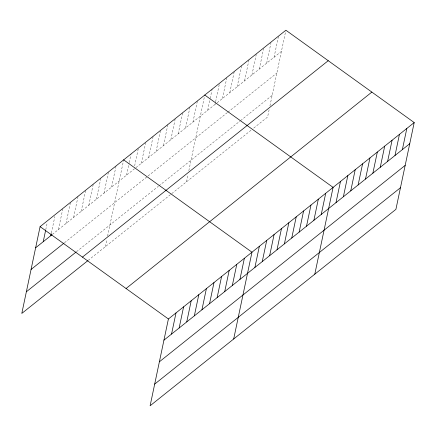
<?xml version="1.0" encoding="UTF-8"?>
<svg xmlns="http://www.w3.org/2000/svg" width="436" height="436" viewBox="0 0 436 436"><rect width="100%" height="100%" fill="white"/><g stroke="black" fill="none" stroke-linecap="round" stroke-linejoin="round"><path stroke-width="0.33" stroke-dasharray="2.18 1.64" d="M45.736 229.827L47.268 222.556M51.383 233.004L54.865 216.485M58.424 229.576L62.74 209.089M66.021 223.505L70.479 202.359M73.619 217.433L78.077 196.287M81.216 211.362L85.674 190.216M88.813 205.291L93.271 184.145M96.411 199.219L100.869 178.073M104.008 193.148L108.466 172.002M111.605 187.082L116.063 165.931M105.37 246.651L106.891 239.429M107.583 236.149L123.661 159.859M126.576 175.114L129.083 163.222M129.225 162.557L131.034 153.968M134.648 165.92L138.408 148.077M141.324 163.331L145.64 142.845M148.698 157.44L153.156 136.288M156.072 151.548L160.388 131.056M163.446 145.651L167.904 124.505M170.819 139.76L175.136 119.273M178.193 133.868L182.651 112.722M185.567 127.977L190.025 106.825M192.941 122.085L197.399 100.934M186.483 181.834L188.003 174.613M188.832 170.672L204.773 95.043M207.689 110.297L210.054 99.065M210.196 98.4L212.147 89.151M215.062 104.406L215.482 102.422M215.618 101.762L219.521 83.26M222.436 98.514L226.753 78.028M229.81 92.623L234.268 71.471M237.184 86.726L241.642 65.58M244.558 80.834L249.016 59.688M251.932 74.943L256.248 54.456M259.306 69.052L263.622 48.565M266.679 63.16L270.996 42.668M274.053 57.263L278.511 36.117M269.116 109.796L267.595 117.017L252.847 128.8M269.944 105.855L285.743 30.885M52.347 234.432L216.643 103.141M217.166 102.722L281.427 51.372M64.495 242.738L227.352 112.597M227.881 112.177L276.86 73.035M76.507 251.703L158.393 186.265M158.917 185.845L240.029 121.028M240.558 120.609L272.157 95.353M88.148 260.412L170.683 194.461M171.735 193.617L251.267 130.064"/><path stroke-width="0.65" d="M414.2 122.565L168.405 318.983L150.115 405.774L395.91 209.356L414.2 122.565L285.885 30.226L40.09 226.644L21.8 313.435L87.641 260.815M43.229 241.718L45.6 230.486M50.827 235.647L51.246 233.663M171.55 334.063L176.002 312.917M179.147 327.992L183.6 306.846M186.744 321.921L191.197 300.775M194.342 315.849L198.794 294.703M201.939 309.778L206.392 288.632M209.536 303.707L213.989 282.561M217.133 297.635L221.586 276.489M224.731 291.564L229.183 270.418M232.328 285.493L236.781 264.347M239.92 279.422L244.378 258.276M233.685 338.995L251.975 252.204L123.661 159.859M254.891 267.459L259.349 246.313M262.265 261.567L266.723 240.416M269.639 255.676L274.097 234.524M277.013 249.779L281.471 228.633M284.386 243.888L288.845 222.742M291.76 237.996L296.218 216.85M299.134 232.105L303.592 210.953M306.508 226.213L310.966 205.062M313.882 220.316L318.34 199.17M321.256 214.425L325.714 193.279M314.797 274.173L333.088 187.387L204.773 95.043M336.003 202.642L340.462 181.49M343.377 196.75L347.835 175.599M350.751 190.854L355.209 169.708M358.125 184.962L362.583 163.816M365.499 179.071L369.957 157.925M372.873 173.179L377.331 152.028M380.247 167.288L384.705 146.136M387.62 161.391L392.078 140.245M394.994 155.499L399.452 134.353M402.368 149.608L406.826 128.462M35.632 247.79L51.84 234.84M31.07 269.453L63.988 243.146M26.367 291.771L76 252.106M82.437 257.115L328.226 60.697M126.064 288.512L371.853 92.094M163.952 340.135L409.742 143.716M159.385 361.793L405.18 165.375M154.682 384.116L400.477 187.698M40.09 226.644L168.405 318.983"/></g></svg>
